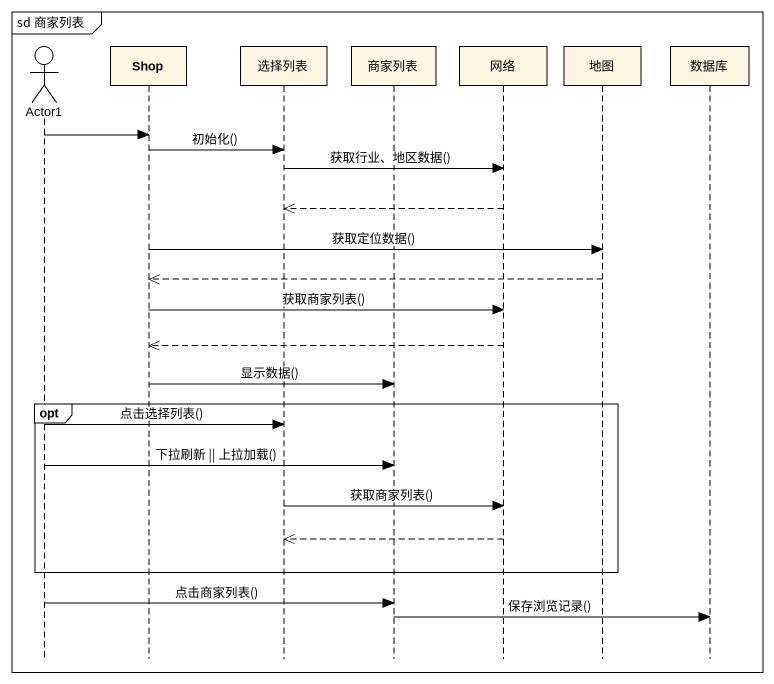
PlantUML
@startuml
mainframe sd 商家列表
hide footbox
actor Actor1
participant Shop
participant 选择列表
participant 商家列表
participant 网络
participant 地图
participant 数据库

Actor1 -> Shop
Shop -> 选择列表 : 初始化()
选择列表 -> 网络 : 获取行业、地区数据()
网络 -->> 选择列表
Shop -> 地图 : 获取定位数据()
地图 -->> Shop
Shop -> 网络 : 获取商家列表()
网络 -->> Shop
Shop -> 商家列表 : 显示数据()
opt
  Actor1 -> 选择列表 : 点击选择列表()
  Actor1 -> 商家列表 : 下拉刷新 || 上拉加载()
  选择列表 -> 网络 : 获取商家列表()
  网络 -->> 选择列表
end
Actor1 -> 商家列表 : 点击商家列表()
商家列表 -> 数据库 : 保存浏览记录()
@enduml
